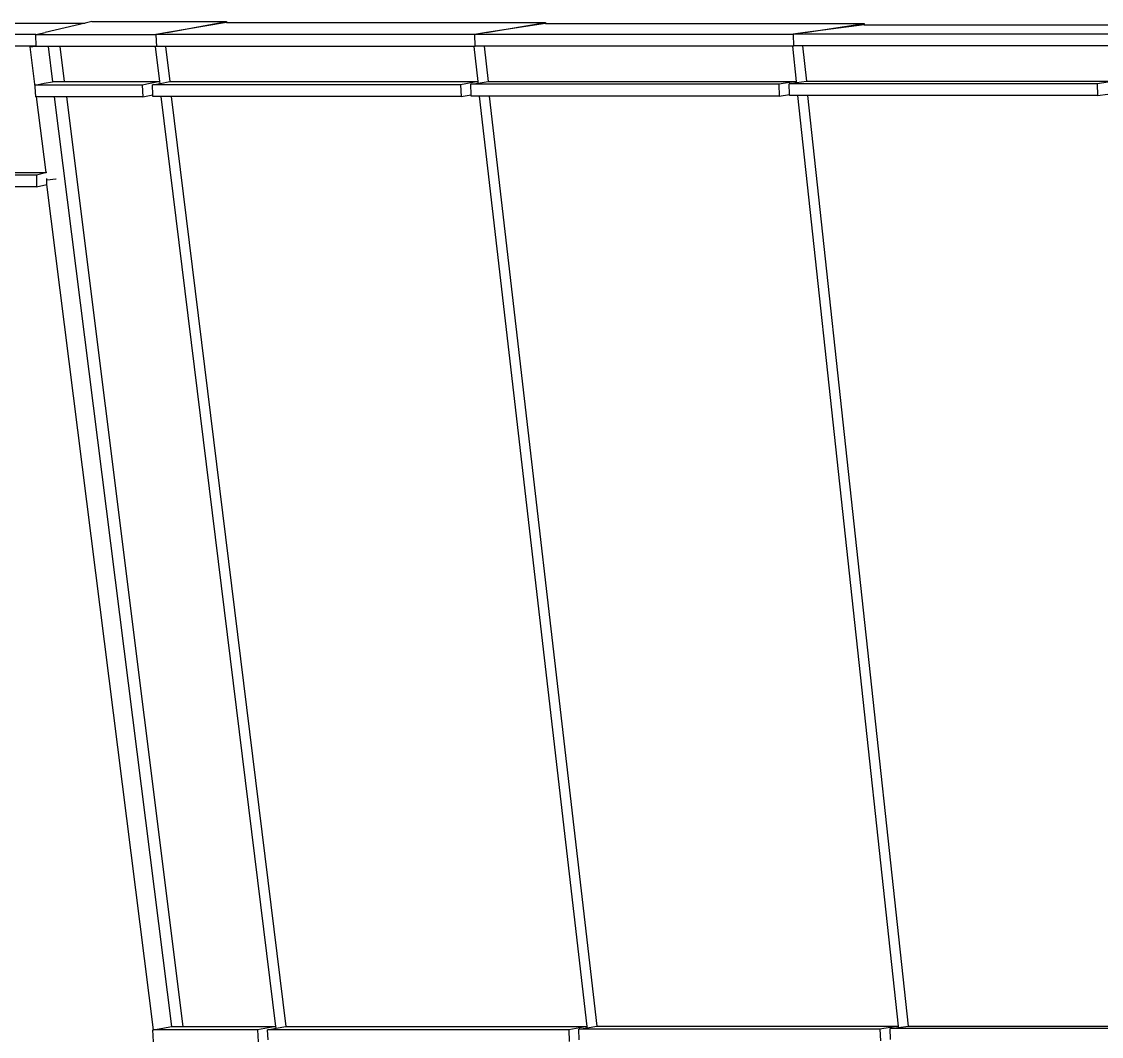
# Model space of a CAD drawing. Header units: millimetres. Extents: x 90964 to 877642, y 656808 to 1438307.
# Drawn here: x 809193 to 813749, y 1273789 to 1278073 of the extents above; entities that cross this region are included whole.
import ezdxf

# ---------------------------------------------------------------- set-up
doc = ezdxf.new("R2010")
doc.units = ezdxf.units.MM
doc.header["$LTSCALE"] = 300

msp = doc.modelspace()

# ---------------------------------------------------------------- linework, layer by layer
at = {"color": 251}
for p, q in [((808645.4, 1278066.1), (809460.4, 1278066.1)), ((809460.4, 1278066.1), (809292.2, 1278026.5)), ((809489.4, 1278072.9), (809460.4, 1278066.1)), ((809489.4, 1278072.9), (810057.9, 1278072.9)), ((809808.9, 1278026.5), (810057.9, 1278072.9)), ((810058, 1278069.4), (809808.9, 1278026.5)), ((810057.9, 1278072.9), (810058, 1278069.4)), ((810058, 1278069.4), (811402.9, 1278069.4)), ((811153.8, 1278026.5), (811402.9, 1278069.4)), ((811403.1, 1278064.3), (811153.8, 1278026.5)), ((811402.9, 1278069.4), (811403.1, 1278064.3)), ((811403.1, 1278064.3), (812747.9, 1278064.3)), ((812498.7, 1278026.5), (812747.9, 1278064.3)), ((812747.9, 1278064.3), (812748.1, 1278059.3)), ((809252.7, 1278018.6), (808604.6, 1278018.6)), ((809252.7, 1278017.3), (809292.2, 1278026.5)), ((809252.7, 1278018.6), (809292.2, 1278026.5)), ((809252.7, 1278017.3), (809252.7, 1278018.6)), ((809254.5, 1277968.8), (809252.7, 1278017.3)), ((809759.1, 1278017.3), (809252.7, 1278017.3)), ((809254.2, 1277968.8), (809252.7, 1278017.3)), ((809808.9, 1278026.5), (809759.1, 1278018)), ((811104, 1278018), (809759.1, 1278018)), ((809759.1, 1278018), (809759.1, 1278017.3)), ((809759.1, 1278017.3), (809761.3, 1277968.1)), ((811153.8, 1278026.5), (811103.9, 1278019)), ((812448.8, 1278019), (811103.9, 1278019)), ((811103.9, 1278019), (811104, 1278018)), ((811104, 1278018), (811105.8, 1277969.1)), ((812498.7, 1278026.5), (812448.8, 1278020)), ((813793.6, 1278020), (812448.8, 1278020)), ((812448.8, 1278020), (812448.8, 1278019)), ((812448.8, 1278019), (812450.4, 1277970.1)), ((812748.1, 1278059.3), (812498.7, 1278026.5)), ((812748.1, 1278059.3), (814093, 1278059.3)), ((811106.1, 1277969.1), (811105.8, 1277969.1)), ((811111.8, 1277969.1), (811106.1, 1277968.1)), ((811106.1, 1277968.1), (811106.1, 1277969.1)), ((811111.8, 1277969.1), (811106.1, 1277969.1)), ((811144, 1277969.1), (811111.8, 1277969.1)), ((811144, 1277969.1), (811161.2, 1277820.1)), ((811194.8, 1277969.1), (811144, 1277969.1)), ((812445.1, 1277969.1), (811194.8, 1277969.1)), ((812445.1, 1277969.1), (812461.2, 1277820.4)), ((812450.7, 1277969.1), (812445.1, 1277969.1)), ((812450.7, 1277970.1), (812450.4, 1277970.1)), ((812457.1, 1277970.1), (812450.7, 1277969.1)), ((812450.7, 1277969.1), (812450.7, 1277970.1)), ((812457.1, 1277970.1), (812450.7, 1277970.1)), ((812488.4, 1277970.1), (812457.1, 1277970.1)), ((812488.4, 1277970.1), (812504.5, 1277820.9)), ((812539.1, 1277970.1), (812488.4, 1277970.1)), ((813789.5, 1277970.1), (812539.1, 1277970.1)), ((809239.9, 1277968.8), (808649.8, 1277968.8)), ((809239.9, 1277968.8), (809229.4, 1277966.1)), ((809229.4, 1277966.1), (809252.3, 1277968.8)), ((809250.7, 1277796.8), (809229.4, 1277966.1)), ((809252.3, 1277968.8), (809239.9, 1277968.8)), ((809254.2, 1277968.8), (809252.3, 1277968.8)), ((809254.5, 1277968.8), (809254.2, 1277968.8)), ((809254.5, 1277968.8), (809254.5, 1277967.5)), ((809268.9, 1277967.5), (809254.5, 1277967.5)), ((809304.8, 1277967.5), (809268.9, 1277967.5)), ((809304.8, 1277967.5), (809323.5, 1277819)), ((809355.6, 1277967.5), (809304.8, 1277967.5)), ((809374.1, 1277819.3), (809355.6, 1277967.5)), ((809756.2, 1277967.5), (809355.6, 1277967.5)), ((809756.2, 1277967.5), (809774.5, 1277819.3)), ((809761.5, 1277967.5), (809756.2, 1277967.5)), ((809761.4, 1277968.1), (809761.3, 1277968.1)), ((809761.5, 1277967.5), (809761.4, 1277968.1)), ((809765, 1277968.1), (809761.4, 1277968.1)), ((809765, 1277968.1), (809761.5, 1277967.5)), ((809799.6, 1277968.1), (809765, 1277968.1)), ((809799.6, 1277968.1), (809817.9, 1277819.3)), ((809850.5, 1277968.1), (809799.6, 1277968.1)), ((811100.7, 1277968.1), (809850.5, 1277968.1)), ((811100.7, 1277968.1), (811117.8, 1277819.6)), ((811106.1, 1277968.1), (811100.7, 1277968.1)), ((809250.3, 1277805.1), (809288.5, 1277812.4)), ((809701.5, 1277805.1), (809250.3, 1277805.1)), ((809250.7, 1277796.8), (809250.3, 1277805.1)), ((809252.7, 1277755.4), (809250.7, 1277796.8)), ((809288.5, 1277812.4), (809323.5, 1277819)), ((809323.5, 1277819), (809325.2, 1277819.3)), ((809325.2, 1277819.3), (809374.1, 1277819.3)), ((809374.1, 1277819.3), (809774.5, 1277819.3)), ((809776.4, 1277819.3), (809701.5, 1277805.1)), ((809701.5, 1277805.1), (809703.9, 1277755.4)), ((809744.8, 1277806), (809776.8, 1277811.8)), ((811044.7, 1277806), (809744.8, 1277806)), ((809746.8, 1277763.5), (809744.8, 1277806)), ((809774.5, 1277819.3), (809776.4, 1277819.3)), ((809776.8, 1277811.8), (809776.4, 1277819.3)), ((809776.8, 1277811.8), (809817.9, 1277819.3)), ((809817.9, 1277819.3), (809819.7, 1277819.6)), ((809819.7, 1277819.6), (809868.4, 1277819.6)), ((809868.4, 1277819.6), (811117.8, 1277819.6)), ((811119.6, 1277819.6), (811044.7, 1277806)), ((811044.7, 1277806), (811047, 1277756.2)), ((811088, 1277808.3), (811119.9, 1277813.4)), ((812387.9, 1277808.3), (811088, 1277808.3)), ((811089.8, 1277764), (811088, 1277808.3)), ((811117.8, 1277819.6), (811119.6, 1277819.6)), ((811119.9, 1277813.4), (811119.6, 1277819.6)), ((811119.9, 1277813.4), (811161.2, 1277820.1)), ((811161.2, 1277820.1), (811163, 1277820.4)), ((811163, 1277820.4), (811211.6, 1277820.4)), ((811211.6, 1277820.4), (812461.2, 1277820.4)), ((812462.9, 1277820.4), (812387.9, 1277808.3)), ((812387.9, 1277808.3), (812390, 1277758.5)), ((812431.3, 1277810.6), (812463.1, 1277815.1)), ((813731.2, 1277810.6), (812431.3, 1277810.6)), ((812432.9, 1277765.4), (812431.3, 1277810.6)), ((812461.2, 1277820.4), (812462.9, 1277820.4)), ((812463.1, 1277815.1), (812462.9, 1277820.4)), ((812463.1, 1277815.1), (812504.5, 1277820.9)), ((812504.5, 1277820.9), (812506.3, 1277821.2)), ((812506.3, 1277821.2), (812554.8, 1277821.2)), ((812554.8, 1277821.2), (813804.5, 1277821.2)), ((813806.2, 1277821.2), (813731.2, 1277810.6)), ((813731.2, 1277810.6), (813732.9, 1277760.7)), ((809255.9, 1277755.4), (809252.7, 1277755.4)), ((809296.3, 1277435.2), (809255.9, 1277755.4)), ((809295.2, 1277755.4), (809255.9, 1277755.4)), ((809330.3, 1277755.4), (809295.2, 1277755.4)), ((809330.3, 1277755.4), (809825, 1273830.9)), ((809384.2, 1277755.4), (809330.3, 1277755.4)), ((809874.9, 1273831), (809384.2, 1277755.4)), ((809703.9, 1277755.4), (809384.2, 1277755.4)), ((809703.9, 1277755.4), (809746.8, 1277763.5)), ((809747.1, 1277756.2), (809746.8, 1277763.5)), ((809780.9, 1277756.2), (809747.1, 1277756.2)), ((809780.9, 1277756.2), (810264.4, 1273831)), ((809823.6, 1277756.2), (809780.9, 1277756.2)), ((809823.6, 1277756.2), (810307.1, 1273831)), ((809882.1, 1277756.2), (809823.6, 1277756.2)), ((811047, 1277756.2), (809882.1, 1277756.2)), ((811047, 1277756.2), (811089.8, 1277764)), ((811090, 1277758.5), (811089.8, 1277764)), ((811123.6, 1277758.5), (811090, 1277758.5)), ((811123.6, 1277758.5), (811577.9, 1273831.3)), ((811166.3, 1277758.5), (811123.6, 1277758.5)), ((811166.3, 1277758.5), (811620.6, 1273831.8)), ((811224.7, 1277758.5), (811166.3, 1277758.5)), ((812390, 1277758.5), (811224.7, 1277758.5)), ((812390, 1277758.5), (812432.9, 1277765.4)), ((812433, 1277760.7), (812432.9, 1277765.4)), ((812466.3, 1277760.7), (812433, 1277760.7)), ((812466.3, 1277760.7), (812891.4, 1273832)), ((812509, 1277760.7), (812466.3, 1277760.7)), ((812509, 1277760.7), (812934.1, 1273832.6)), ((812567.3, 1277760.7), (812509, 1277760.7)), ((813732.9, 1277760.7), (812567.3, 1277760.7)), ((813732.9, 1277760.7), (813775.9, 1277766.8)), ((809255, 1277425.3), (808660.7, 1277425.3)), ((808709.1, 1277435.2), (809296.3, 1277435.2)), ((809298.8, 1277435.2), (809255, 1277425.3)), ((809255, 1277425.3), (809256, 1277375.4)), ((809296.3, 1277435.2), (809296.3, 1277435.2)), ((809256, 1277375.4), (809299.9, 1277385.3)), ((809299.4, 1277410.2), (809299.3, 1277411)), ((809299.5, 1277404.6), (809299.4, 1277410.2)), ((809300.1, 1277404.8), (809299.4, 1277410.2)), ((809299.5, 1277404.6), (809300.1, 1277404.8)), ((809299.6, 1277404.4), (809299.5, 1277404.6)), ((809300.2, 1277404.5), (809299.6, 1277404.4)), ((809299.9, 1277385.3), (809299.6, 1277404.4)), ((809749.8, 1273816.9), (809299.9, 1277385.3)), ((809300.2, 1277404.5), (809300.1, 1277404.8)), ((809300.2, 1277404.4), (809337.3, 1277408.7)), ((809300.2, 1277404.4), (809300.2, 1277404.5)), ((809337.3, 1277408.7), (809338.8, 1277408.8)), ((809256, 1277375.4), (808722.1, 1277375.4)), ((809749.8, 1273816.9), (809789.2, 1273824.2)), ((809789.2, 1273824.2), (809825, 1273830.9)), ((809825, 1273830.9), (809825.4, 1273831)), ((809825.4, 1273831), (809874.9, 1273831)), ((809874.9, 1273831), (810264.4, 1273831)), ((810266.2, 1273831), (810188, 1273816.5)), ((810230.6, 1273817.3), (810266.6, 1273823.7)), ((810264.4, 1273831), (810266.2, 1273831)), ((810266.6, 1273823.7), (810266.2, 1273831)), ((810266.6, 1273823.7), (810307.1, 1273831)), ((810307.1, 1273831), (810308.9, 1273831.3)), ((810308.9, 1273831.3), (810354.9, 1273831.3)), ((810354.9, 1273831.3), (811577.9, 1273831.3)), ((811579.6, 1273831.3), (811501.4, 1273817.3)), ((811544, 1273819.6), (811579.9, 1273825.3)), ((811577.9, 1273831.3), (811579.6, 1273831.3)), ((811579.9, 1273825.3), (811579.6, 1273831.3)), ((811579.9, 1273825.3), (811620.6, 1273831.8)), ((811620.6, 1273831.8), (811622.3, 1273832)), ((811622.3, 1273832), (811668.3, 1273832)), ((811668.3, 1273832), (812891.4, 1273832)), ((812893.1, 1273832), (812814.7, 1273819.6)), ((812857.4, 1273821.9), (812893.3, 1273826.9)), ((812891.4, 1273832), (812893.1, 1273832)), ((812893.3, 1273826.9), (812893.1, 1273832)), ((812893.3, 1273826.9), (812934.1, 1273832.6)), ((812934.1, 1273832.6), (812935.8, 1273832.8)), ((812935.8, 1273832.8), (812981.7, 1273832.8)), ((812981.7, 1273832.8), (814205, 1273832.8)), ((809747.2, 1273816.5), (809749.8, 1273816.9)), ((809749.8, 1273766.7), (809747.2, 1273816.5)), ((810188, 1273816.5), (809747.2, 1273816.5)), ((810188, 1273816.5), (810190.5, 1273766.7)), ((811501.4, 1273817.3), (810230.6, 1273817.3)), ((810232.7, 1273774.5), (810230.6, 1273817.3)), ((811501.4, 1273817.3), (811503.8, 1273767.5)), ((812814.7, 1273819.6), (811544, 1273819.6)), ((811545.9, 1273775), (811544, 1273819.6)), ((812814.7, 1273819.6), (812816.9, 1273769.8)), ((814128.1, 1273821.9), (812857.4, 1273821.9)), ((812859.1, 1273776.5), (812857.4, 1273821.9))]:
    msp.add_line(p, q, dxfattribs=at)

doc.saveas('drawing.dxf')
